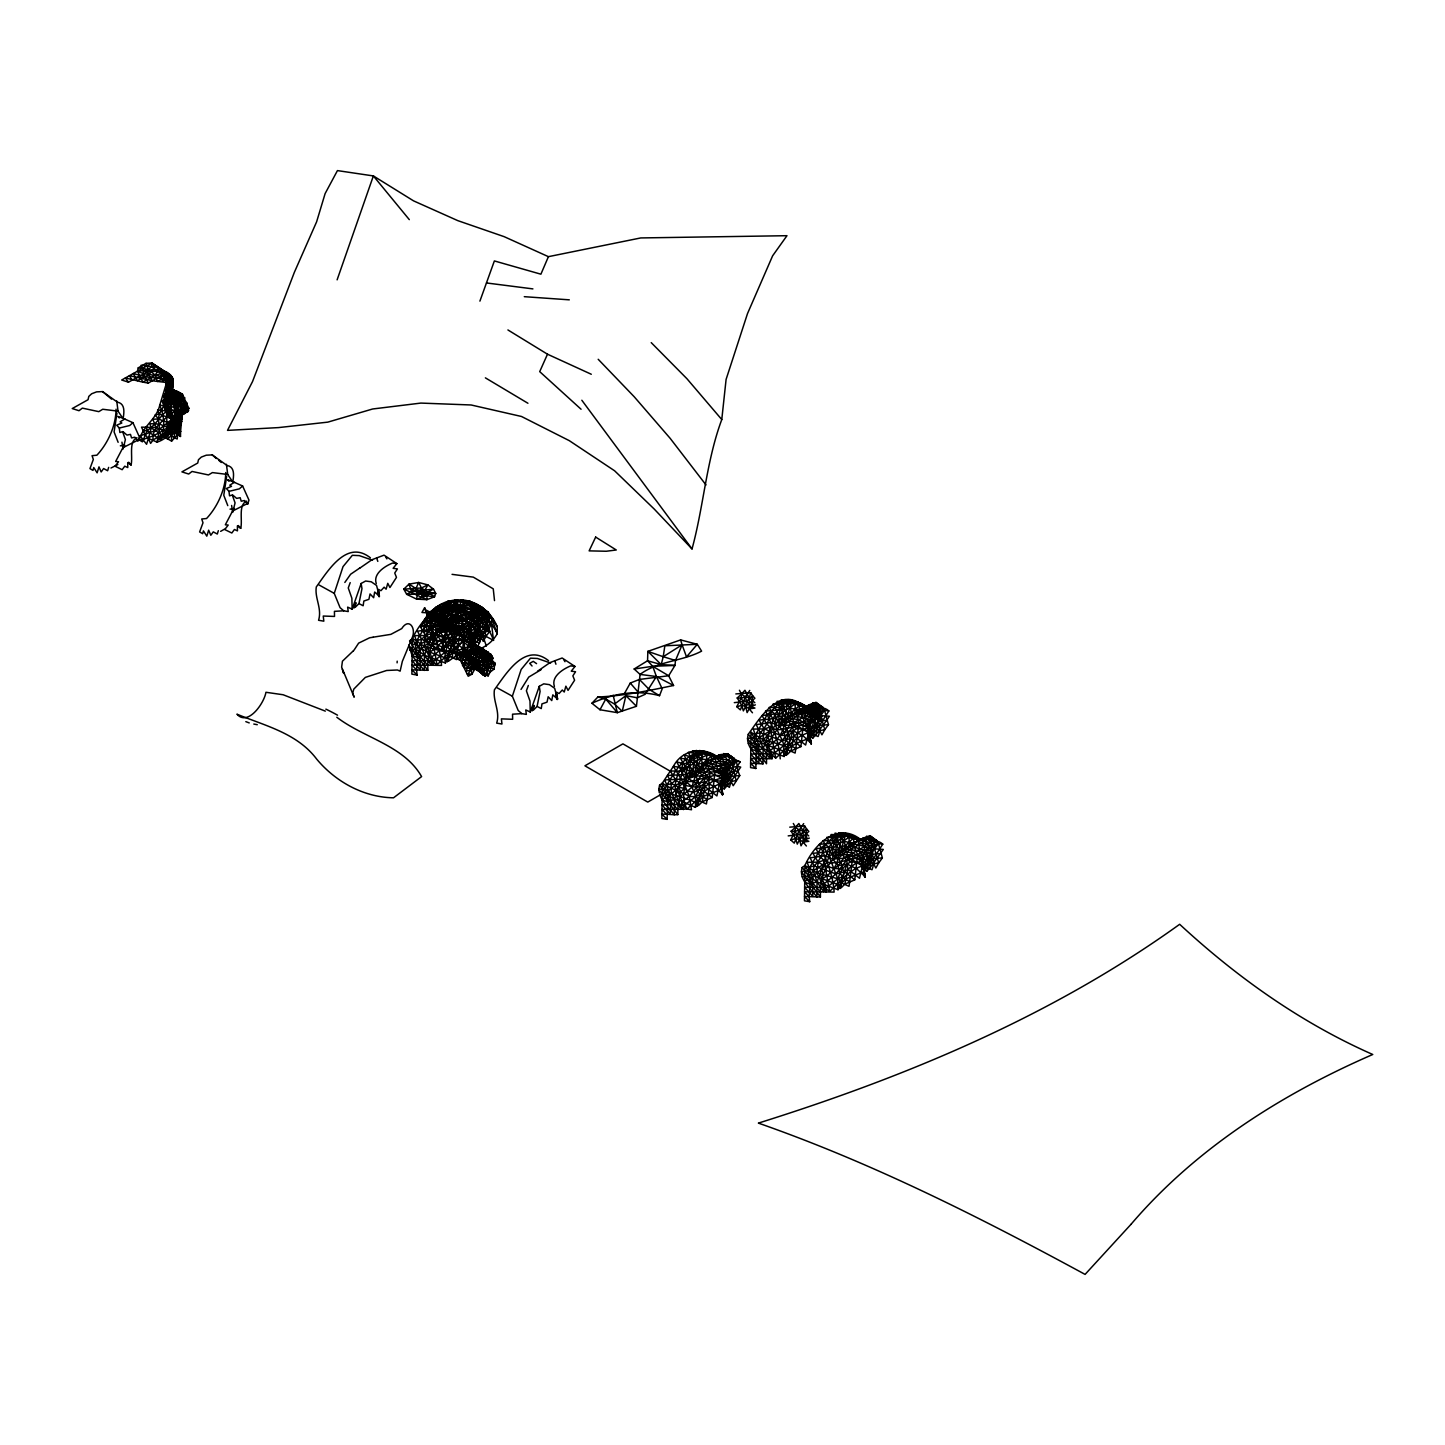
<?xml version="1.0" encoding="UTF-8"?>
<svg xmlns="http://www.w3.org/2000/svg" width="1445" height="1445" viewBox="0 0 1445 1445"><rect width="100%" height="100%" fill="white"/><g stroke="black" fill="none" stroke-linecap="round" stroke-linejoin="round"><path stroke-width="1.5" d="M171.612 441.14L171.16 420.658L179.234 413.83L183.696 414.408L188.572 410.597L184.292 408.664L182.377 394.124L180.354 394.846L179.505 397.718L182.178 414.3L180.589 431.441L171.612 441.14L167.909 439.027L168.361 425.065L174.755 417.027L179.541 416.395L186.459 409.26L186.857 403.245L166.464 386.863L171.034 375.646L153.676 364.718L166.789 373.605L166.464 384.316L171.341 389.536L174.339 390.367L169.571 393.293L175.748 402.306L187.38 412.295L188.753 408.231L182.377 394.124L169.101 388.922L166.301 380.974L166.193 372.413L152.032 363.038L146.035 363.327L138.232 367.861L137.51 371.166L142.82 382.13L148.257 383.088L156.241 378.482L166.211 374.67L166.247 376.061L166.193 372.413L155.211 375.176L142.82 382.13L125.408 377.94L128.46 382.166L147.119 372.015L162.508 370.733C177.031 373.713 173.201 388.037 171.07 398.477C170.076 416.16 179.162 434.53 157.09 442.17L148.438 438.323L145.186 434.837L141.502 427.124L155.988 427.557L170.221 433.139C172.244 422.103 179.09 409.152 169.733 399.488L166.5 388.94L166.789 373.605L152.032 363.038L121.687 380.017L128.46 382.166M721.272 788.518C719.177 777.789 729.075 763.827 740.725 767.096L731.044 781.528L724.216 788.88L721.796 787.615L728.226 780.661L740.165 761.822L736.426 760.811L733.735 761.678L727.558 766.627L722.319 773.219L720.91 788.826M187.38 412.295L188.753 408.231L180.986 409.35L179.234 401.511L179.632 392.733L167.403 387.91L166.374 382.293L171.034 375.646L156.096 366.669L169.643 374.851L166.41 384.514L168.704 389.391C179.288 389.861 185.646 400.048 183.425 410.037L179.577 414.932L177.211 439.009L174.195 437.636L176.868 415.799L183.425 410.037L188.753 408.231C183.298 404.745 176.127 401.024 175.044 393.979L176.344 391.053L182.377 394.124L179.126 396.978L168.74 399.488L166.157 396.634L176.344 391.053L171.341 389.536L168.957 386.285L166.301 380.974L166.229 377.055L143.29 373.659L137.51 371.166L160.106 369.053M417.135 675.05L411.933 669.83L427.828 670.317L427.828 660.257L430.736 647.36L442.025 630.201L447.968 624.926L452.556 609.483L445.656 609.194L443.037 611.109L436.336 620.501L432.777 629.099L427.539 647.252L433.392 661.557L433.355 665.278L412.006 665.152L416.557 669.902L417.135 675.05L411.879 674.147L412.349 638.853C421.832 617.123 446.035 594.184 468.993 613.601L458.751 608.435L466.554 613.583L449.648 606.159L465.814 614.071L461.352 616.274L451.743 614.667L442.513 606.43L467.638 613.475L455.807 607.388L465.814 614.071M755.247 763.339L750.678 758.589L772.045 758.715L772.082 754.994L766.229 740.689L775.026 713.938L784.346 702.631L795.274 703.932L820.832 713.595L822.097 721.832L807.033 712.132L803.275 708.718L802.427 705.16C778.927 686.447 760.214 717.804 748.293 734.259C744.518 746.686 756.927 754.814 762.96 763.881L750.623 763.267L755.825 768.487L756.349 746.957L753.947 737.528L751.039 732.29L762.942 739.587L783.858 745.566L787.453 747.787L787.2 754.651L790.957 750.894L800.891 746.631L803.637 721.543L809.742 716.828L814.42 716.576L816.822 717.984C820.254 723.457 820.525 730.592 818.105 736.516C798.995 729.779 811.512 714.625 824.553 710.344L828.87 710.94L816.786 729.725L810.5 736.715L809.796 741.502L810.266 713.559L808.225 709.874L803.998 707.02L782.612 721.561L769.426 740.797L766.5 753.712L766.518 763.755L747.462 738.558L753.947 737.528L761.1 742.893L785.863 751.978L786.008 755.374L790.541 738.558L803.275 729.111L807.611 728.28L799.464 710.561L816.497 714.571L812.921 737.998L809.164 735.812L807.611 728.28C800.331 722.03 789.602 719.068 780.715 723.656L776.29 718.328L775.026 713.938L771.215 711.211L769.119 707.4L779.487 707.544L786.658 718.364L798.073 719.393L819.748 730.646L824.788 729.671L828.473 724.686L824.553 710.344L822.747 707.183L816.01 702.469C804.576 704.871 797.405 714.209 786.658 718.364L791.246 702.938L788.32 699.615L818.574 712.71L821.862 716.07L809.796 714.697L801.271 708.809L806.87 709.531L821.464 718.653L817.653 704.167L817.816 718.562L819.947 719.484L805.19 711.717L803.275 708.718M863.929 873.123L864.399 869.944L870.685 862.936L882.769 844.151L878.452 843.573L870.396 847.781L853.363 843.79L853.056 845.433L850.075 845.867L840.557 851.575L845.144 836.149L838.244 835.842L828.924 847.149L820.128 873.9L825.98 888.205L825.944 891.944L804.594 891.818L809.146 896.55L809.724 901.698L804.468 900.813L804.937 865.501C814.42 843.79 838.624 820.85 861.581 840.267L842.236 832.826L849.172 837.161L859.143 840.231L848.396 834.036L858.402 840.719L853.941 842.923L849.389 842.525L844.332 841.315L835.102 833.097L860.227 840.141L854.049 836.203L858.98 838.822L847.818 835.174L830.983 834.524L834.379 843.103L840.557 851.575L851.972 852.604L873.665 863.857L878.686 862.882L882.371 857.915L878.452 843.573L876.645 840.394L869.908 835.68C850.292 842.327 832.609 855.169 823.325 874.026L820.417 886.923L820.417 896.966L804.522 896.496L809.724 901.698M170.221 433.139L158.119 438.81L160.413 439.479C165.579 429.02 164.296 415.708 159.709 405.359L165.85 385.147L169.914 384.623L173.003 386.357L163.628 400.229L170.871 408.267C161.154 413.577 156.512 424.667 147.245 430.447L142.423 441.845L139.388 440.075C142.206 426.546 156.638 419.357 159.709 405.359L167.783 405.702L170.871 408.267L168.451 410.145L165.344 410.344C169.733 400.247 166.861 388.272 173.111 378.554L166.049 372.756L161.027 370.624L165.507 380.649L169.914 384.623L166.699 400.482L159.311 414.047L158.354 418.978L159.546 429.201L157.09 442.17L158.119 438.81L167.259 436.029L172.461 424.234L172.136 419.068C157.288 408.249 165.76 389.644 172.226 376.82L158.589 368.475L168.144 374.291L166.301 379.258L167.403 387.91L184.707 397.953L180.607 401.8L172.19 403.516L163.556 403.426L167.999 399.326L172.623 389.608L169.914 384.623L168.397 376.892L159.113 368.457L155.211 375.176L157.541 381.462L167.494 382.6L169.643 386.574L168.216 386.086L166.301 380.974L166.211 374.67L157.18 371.69L151.707 366.596L141.122 365.206L143.579 370.95L143.29 373.659L148.257 383.088M165.344 410.344L173.978 406.28L181.239 406.912L182.72 410.832L164.513 437.69L167.909 439.027L180.914 424.505L172.894 422.175L164.748 434.981L161.659 435.776L165.471 432.2L173.057 433.699L172.894 422.175L174.249 416.684L170.853 414.083L167.566 413.776L168.451 410.145L167.349 405.521L170.853 403.263L167.999 399.326L164.17 397.14L173.093 383.72L164.549 376.693L173.111 378.554L165.127 394.16L173.671 398.964L183.425 410.037L174.755 417.027L165.091 432.94L167.981 433.175L174.195 437.636M456.367 632.946L439.027 616.798L431.621 619.923L428.515 618.207L424.613 607.731L421.94 612.499L426.365 612.716L448.474 628.9L458.101 633.181L469.246 643.513L488.627 652.49L480.535 652.598L464.387 649.798L461.623 647.577M167.981 433.175L181.673 421.525L174.249 416.684L172.696 423.385L165.471 432.2L165.832 436.769L169.426 432.669L169.499 427.991L172.894 422.175L172.461 424.234C162.49 431.495 151.544 437.853 139.388 440.075M751.039 732.29L750.569 767.602L755.825 768.487M124.902 418.905L120.116 421.832L121.868 423.006L116.72 425.191L119.303 428.045L119.863 432.525L122.897 431.585L126.979 435.071L130.483 434.385L131.549 437.907L134.837 437.203L137.943 440.851L138.305 439.966L122.879 447.715L115.654 461.479L118.544 461.732L115.076 466.229L122.157 469.697L124.758 466.193L127.774 467.566L127.72 462.617L131.061 465.019C133.103 456.981 128.352 441.393 137.004 437.799M180.354 394.846L175.856 394.467L164.17 397.14L174.719 402.613L182.178 414.3L171.81 430.628L180.499 436.48L180.589 431.441L174.881 421.958L174.249 416.684L169.806 417.28L170.853 414.083L169.354 408.61L167.331 403.462L163.628 400.229L179.505 397.718M234.578 482.233L229.791 485.159L231.543 486.333L226.395 488.5L228.978 491.354L229.538 495.852L232.573 494.912L236.655 498.399L240.159 497.694L241.225 501.216L244.512 500.512L247.619 504.16L247.98 503.275L232.555 511.042L225.33 524.806L228.22 525.041L224.752 529.556L231.832 533.006L234.415 529.502L237.45 530.875L237.395 525.926L240.737 528.328C242.76 520.29 238.028 504.702 246.68 501.126M427.72 665.224L417.659 653.519L409.603 640.821L412.349 638.853L416.756 640.568L420.585 644.091L424.451 655.199L424.27 670.444L412.132 655.759L408.772 645.12L427.828 670.317M717.84 757.234L705.792 751.707L713.216 755.356L716.25 758.444L717.84 757.234L711.446 753.856L716.359 756.53L699.615 750.497L716.232 757.939C703.462 748.077 695.406 767.909 682.492 767.674L673.388 766.392L662.334 783.172C664.754 790.505 672.25 795.382 679.728 796.358L684.731 793.558L696.02 783.407L704.546 782.016L714.227 786.441L722.663 794.389L721.236 784.816L722.319 775.586C698.08 755.031 675.14 785.701 686.989 809.001L691.523 809.76L689.319 796.358L684.912 785.484L673.388 766.392C682.04 749.702 702.776 746.18 717.461 756.783M818.087 712.674L798.85 703.065L786.495 701.222L782.467 701.403L778.674 703.805L771.215 711.211C769.733 718.906 766.049 727.232 760.287 732.723L759.275 737.528L763.141 748.636L762.96 763.881M833.386 840.773L823.018 840.611L825.113 844.44C823.632 852.116 819.947 860.461 814.185 865.934L813.174 870.757L817.039 881.847L816.858 897.092C810.826 888.025 798.417 879.897 802.192 867.47L804.937 865.501L816.84 872.816L837.775 878.795L841.351 881.016L841.098 887.862L844.855 884.123L854.79 879.842L857.535 854.754L863.64 850.057L868.319 849.786L870.721 851.213C874.153 856.668 874.424 863.821 872.003 869.727C859.938 865.699 859.016 853.887 870.396 847.781L862.502 838.443L873.936 838.768L875.688 840.394L871.552 837.396L872.924 840.394M461.677 617.467L465.308 613.565L477.32 609.031L482.467 618.027L478.205 632.079L477.464 641.038L474.231 644.56L470.474 642.375L471.576 620.122L469.535 616.437L465.308 613.565L447.968 624.926L441.791 616.455L438.395 607.857L460.16 609.609M768.198 745.512C777.681 741.086 785.285 730.213 784.545 719.845L778.909 714.95L773.021 704.04L781.727 704.564L789.042 716.774L793.702 714.065L811.024 712.168L816.01 702.469L821.157 711.464L816.895 725.516L816.154 734.475L812.921 737.998M804.937 865.501C807.791 872.545 814.962 876.916 822.097 878.723C831.579 874.315 839.184 863.424 838.443 853.074L832.826 848.161L826.919 837.251L835.625 837.775L842.941 849.985L845.361 848.883C854.067 850.13 865.14 851.268 870.793 858.727L870.053 867.704L866.819 871.209L863.062 869.023L870.793 858.727L875.056 844.675L869.908 835.68L869.131 838.786L866.585 836.402L867.217 839.816M153.044 440.002L171.865 429.02L159.51 424.126L149.828 423.656L151.237 427.973L148.438 438.323L150.605 443.416L153.044 440.002C151.725 427.702 163.195 420.513 171.377 413.595L168.451 410.145M706.298 763.357L706.822 754.633L696.255 750.425L698.459 754.073L694.937 772.425L723.511 771.666L721.001 785.339L722.283 794.913L721.687 791.715M455.59 655.235L456.999 659.046L463.375 655.452L467.674 655.615L477.681 661.702L474.971 668.565L472.569 666.055L478.999 661.178L491.932 655.831L484.49 656.391L480.589 661.846L479.794 669.234L481.059 672.882L483.587 673.984L481.42 671.004L474.971 668.565L469.3 662.533L476.543 651.496C493.702 654.007 480.354 645.192 472.28 645.861L467.981 653.032L469.3 662.298L485.303 676.35L481.059 672.882L481.944 669.92L484.978 667.735L489.313 661.142L493.233 658.432L490.866 654.314L475.242 649.383L474.592 644.018L470.492 641.688L470.691 644.018L477.572 654.206L475.206 664.086L474.971 668.565L476.525 670.01L483.587 673.984L485.303 676.35L488.446 666.344L492.655 661.087L488.374 657.132L484.49 656.391L476.994 656.68L468.469 659.209L460.648 652.273L460.413 660.311L468.216 676.26L472.009 674.147L475.405 667.951L475.351 665.495L467.674 655.615L460.648 652.273M724.216 788.88L729.346 764.766L719.52 760.72L714.95 757.288L706.804 762.256L697.628 770.474C695.569 762.689 687.946 758.769 680.414 758.282L686.718 769.39L690.024 771.558L690.421 776.525L706.117 775.477L709.531 776.958L721.236 784.816L722.663 794.389M168.18 428.912L173.743 426.546L173.906 419.845L176.868 415.799L182.178 414.3L179.379 415.636L176.868 432.272L180.499 436.48M427.214 616.762L427.485 613.962L432.687 610.603L442.567 618.749L451.49 623.337L465.471 640.587L475.983 646.023L472.045 643.26L474.592 644.018L478.584 646.999L481.366 654.711L475.134 667.825L484.834 675.447L483.009 674.887L481.944 669.92L485.087 657.981L481.673 648.39L470.492 641.688M722.319 773.219L724.27 777.88L731.044 781.528L733.211 785.719L739.768 775.568L738.016 771.196C729.219 769.986 721.434 778.295 721.272 786.73L721.796 787.615L727.558 766.627L721.037 767.674L714.968 772.244L722.319 773.219L722.066 781.601L729.382 787.399L731.044 781.528L730.466 772.244L727.558 766.627L710.236 760.269L714.968 772.244L712.186 797.514L702.252 801.776L698.495 805.533L698.585 798.67L695.623 796.755L689.319 796.358C680.378 791.517 670.715 789.078 662.334 783.172L661.864 818.484L667.12 819.369L667.626 797.839L664.935 788.591C674.381 771.793 692.029 740.201 714.462 757.65M416.557 669.902L417.659 653.519L424.252 646.15L425.589 635.511L432.181 621.856L432.525 617.774L430.429 613.944L440.797 614.107M412.349 638.853C415.203 645.897 422.373 650.268 429.508 652.056C438.63 648.028 443.001 636.252 454.452 637.371L464.17 642.212L472.678 650.069L469.589 637.426L458.914 634.879C448.528 639.557 443.091 652.092 445.439 663.038L424.451 655.199L416.052 649.311L409.621 650.178M781.727 704.564L778.909 714.95L776.29 718.328L759.022 720.116L764.279 728.948L780.264 735.27L784.436 732.38L793.142 730.809L802.86 735.649L811.367 743.507L808.279 730.881L797.604 728.316C787.218 732.994 781.781 745.53 784.129 756.494L763.141 748.636L754.723 742.766L748.293 734.259M809.146 896.55L810.248 880.168L807.845 870.739L820.814 848.341L836.366 834.614L841.46 835.86L838.443 853.074L853.056 845.433L842.941 849.985L845.343 845.668L853.688 837.901M853.363 843.79L857.535 854.754L861.346 859.36L862.52 867.704L863.64 858.204L862.737 855.476C854.447 853.598 846.951 859.053 838.515 858.456L834.614 856.867L830.189 851.538L812.921 853.327L818.177 862.177L822.729 864.851L834.162 868.481L838.335 865.591L847.041 864.02L856.759 868.86L865.266 876.718L862.177 864.092L851.502 861.545C841.116 866.223 835.68 878.741 838.028 889.705L817.039 881.847L808.64 875.977L802.192 867.47M659.588 785.141L666.019 793.648L674.472 799.482L678.789 800.133L695.424 807.376L695.623 796.755L691.938 786.839L686.14 781.691L685.147 778.927L664.61 779.975L666.813 784.888L671.618 783.642L678.771 787.2L674.472 799.482L674.255 814.763L677.813 814.637L678.012 804.486L680.595 791.77L678.771 787.2C681.029 771.431 690.999 745.945 711.355 755.988L711.392 760.63L701.385 758.86L694.63 755.031L692.498 750.768L702.487 753.947L701.385 758.86L698.314 763.971L686.989 774.394L682.943 782.973L667.626 797.839L664.953 797.586L658.757 789.44L659.588 785.141L662.334 783.172M474.628 613.168L473.996 609.736L476.543 612.12L477.32 609.031L484.057 613.746L489.783 631.248L486.098 636.233L481.077 637.191L459.384 625.938L447.968 624.926L460.467 618.767L457.487 619.219L460.196 629.279L457.144 654.91L448.51 661.214L448.763 654.35L445.186 652.129L441.574 641.833L445.927 631.808L445.855 626.408L440.237 621.494L434.331 610.603L443.037 611.109L440.237 621.494L440.201 632.603L445.746 638.943C445.385 646.312 450.804 652.074 457.144 654.91L462.201 653.194L464.947 628.087L471.052 623.391L475.73 623.138L478.132 624.547C481.564 630.02 481.835 637.155 479.415 643.079C460.305 636.342 472.822 621.187 485.863 616.907L490.18 617.503L478.096 636.288L471.811 643.278L471.106 648.064L470.889 646.24L472.298 650.575L471.702 647.378M735.83 693.925L750.768 692.751L749.214 697.79L749.178 708.881L747.119 712.602L745.638 706.37L741.159 698.134L741.502 694.07L739.425 690.24M819.225 711.265L819.712 716.756L822.097 721.832L817.816 718.562L811.133 708.917L806.906 712.837L804.504 707.508L794.497 700.825L809.615 709.676L811.024 712.168L814.257 711.699L812.668 703.173L819.712 708.682L819.225 711.265L821.862 716.07L816.01 702.469L821.79 707.183L817.653 704.167L820.832 713.595L801.74 704.853L795.852 703.462L778.909 714.95L778.891 726.04L784.436 732.38C784.075 739.75 789.494 745.53 795.834 748.347L795.129 753.062L787.886 749.883L785.863 751.978M789.747 827.154L804.684 825.962L803.131 831.019L803.095 842.11L801.036 845.831L799.555 839.599L795.075 831.363L795.418 827.299L793.323 823.469M835.625 837.775L832.826 848.161L832.79 859.251L838.335 865.591C837.974 872.961 843.392 878.741 849.732 881.576L849.028 886.291L841.785 883.112L839.762 885.189L839.906 888.585L844.44 871.768L857.174 862.322L861.509 861.491L865.248 877.097L861.346 859.36C852.857 856.632 843.465 851.755 834.614 856.867L838.244 835.842L832.573 837.016M721.814 791.661L722.644 794.768L721.308 781.059C712.259 781.33 702.451 775.477 694.268 781.384L686.14 781.691L686.718 769.39L689.482 765.922L691.848 757.288L684.316 754.922L687.242 763.466L694.937 772.425L706.804 762.256L726.131 768.704L725.787 772.876L728.605 776.561L727.449 785.357M397.104 662.858L397.194 661.16M721.001 785.339L721.308 781.059L719.339 783.985L716.919 795.924L704.979 786.604L704.293 778.44L706.117 775.477L710.145 772.912L721.741 778.024L721.29 781.853L722.319 775.586L714.354 775.297L704.293 778.44C696.111 785.737 692.245 796.538 681.841 801.397L681.047 809.29L686.989 809.001L698.585 798.67L703.841 791.264L719.339 783.985L722.085 789.62M179.126 396.978L186.857 403.245L176.435 406.533L172.352 403.047L172.226 398.242L177.861 391.83L171.467 389.735L168.216 386.086L166.229 377.055L157.541 381.462L152.158 380.721L147.119 372.015L148.383 369.414L151.707 366.596L156.042 365.802L169.643 374.851L167.024 377.253L168.902 381.372L168.65 385.345L163.953 406.804L174.845 411.03L180.264 410.506L182.07 412.439L179.577 414.932M421.47 587.97L421.236 590.987L423.222 593.227L421.236 591.89L421.47 587.97L418.653 582.48L409.007 584.123L403.805 589.145L406.677 594.31L416.575 599.115L426.889 599.675L434.53 596.767L435.758 593.462L433.5 589.145L427.846 584.882L418.653 582.48L416.088 588.205L417.28 594.654L416.575 599.115L426.998 595.846L434.53 596.767L421.47 587.97L403.805 589.145L426.889 599.675L426.998 595.846L429.328 593.534L435.758 593.462L427.557 591.764L421.452 594.202L406.677 594.31L411.446 591.655L433.5 589.145L423.674 594.003L422.157 596.929L421.236 591.89L409.007 584.123L411.446 591.655L419.303 591.149L421.47 587.97L427.846 584.882L423.222 593.227L426.998 595.846L423.457 595.503L411.5 589.018L421.452 594.202L429.328 593.534L423.457 595.503M695.424 807.376L699.181 800.765L706.424 803.962L707.129 799.23C700.699 796.574 695.659 790.65 696.02 783.407L688.308 778.53C687.676 772.804 680.306 769.896 682.781 763.448L676.838 761.967L685.147 778.927L684.912 785.484L696.382 787.254L700.012 786.784L708.809 779.704L710.145 772.912L706.804 762.256M497.243 626.733L488.338 612.301L475.911 603.811C453.874 603.956 432.001 619.453 424.433 640.388C443.958 657.674 483.497 658.216 497.243 633.723L497.243 626.733C491.336 612.481 478.241 601.572 462.707 599.928L460.937 601.68L456.999 616.04L452.267 657.457L456.439 659.624L457.144 654.91M807.611 728.28L811.349 743.886L807.43 726.149C794.786 722.446 782.088 734.692 770.077 727.07L764.279 728.948L762.942 739.587L761.1 742.893L756.349 746.957L753.658 746.704L750.804 749.196L755.861 750.696L763.141 748.636L766.229 740.689M861.509 861.491L856.885 858.384C845.632 858.727 834.596 866.783 823.975 860.281L818.177 862.177L816.84 872.816L810.248 880.168L807.556 879.915L801.361 871.768L807.845 870.739M678.084 791.679L683.63 805.75L683.34 809.597C673.948 797.08 671.654 780.264 682.492 767.674M718.851 758.842L719.231 754.796L727.395 753.694L736.426 760.811L738.016 771.196M151.707 366.596L152.032 363.038M689.554 760.359L689.951 756.078L688.38 752.195L698.459 754.073M636.432 706.298L640.081 674.418C657.89 660.889 681.914 661.485 701.602 651.135L697.285 644.289L680.631 639.918L647.848 651.37L647.559 660.762L652.725 666.289L668.674 675.754L673.569 685.49C648.462 690.674 623.608 695.948 597.887 696.996L591.926 703.263L599.982 709.748L617.34 712.674L636.432 706.298L625.902 695.641L624.872 692.751L630.291 683.052L639.413 679.439L668.674 675.754L674.978 665.441L675.501 660.473L682.094 644.813L680.631 639.918M121.94 442.152L123.06 449.034L125.39 439.569L122.753 432.055M231.615 505.461L232.717 512.361L235.065 502.896L232.428 495.382M721.778 419.556L726.094 379.421L747.498 313.619L772.623 255.819L786.965 235.698L640.749 237.937L548.414 256.668L504.142 236.655L457.83 220.651L413.577 200.873L373.37 175.929L337.444 170.6L325.125 193.576L316.618 221.807L294.346 272.364L252.55 381.534L227.515 430.375L278.506 427.594L327.78 422.139L372.647 408.989L420.856 403.083L471.124 404.979L521.5 416.485L569.312 440.671L614.595 470.781L654.152 508.983L692.029 548.937C703.715 506.165 706.28 461.172 721.778 419.556L686.917 378.698L651.225 342.628M704.293 778.44L701.529 775.55L699.434 769.535L696.345 772.84L692.426 774.375L694.63 755.031L689.951 756.078M469.3 662.298L471.504 664.646L479.234 658.179L485.087 657.981L491.553 663.255L490.144 672.069L488.139 675.899L482.829 674.002L484.978 667.735L483.298 665.152L487.2 659.95L492.131 657.276L488.374 657.132L485.701 652.707L470.691 644.018L474.592 644.018L478.385 647.396L469.679 641.779M702.252 801.776L704.979 786.604L714.39 780.228L721.741 778.024M123.186 418.147C124.18 412.132 125.227 403.534 117.352 402.143L102.595 391.595L96.598 391.866L91.667 393.762L88.795 396.4L88.055 399.705L72.25 408.556L79.023 410.723L82.347 408.122L98.802 411.644L102.721 409.26L118.038 411.139L122.735 418.165L132.94 422.681L139.298 436.787L137.943 440.851M232.862 481.474C233.837 475.459 234.903 466.861 227.028 465.471L212.27 454.904L206.274 455.193L201.343 457.072L198.471 459.727L197.73 463.032L181.925 471.883L188.699 474.032L192.022 471.449L208.477 474.953L212.397 472.587L227.714 474.466L232.41 481.492L242.615 485.99L248.974 500.096L247.619 504.16M443.037 611.109L450.352 623.337L456.223 620.754L456.584 610.494L440.237 621.494L437.6 624.89C436.39 633.343 431.676 641.652 424.252 646.15L420.585 644.091L421.597 639.286L425.589 635.511L431.387 633.632C443.398 641.255 456.096 629.009 468.758 632.693L469.932 641.038L469.065 630.598M820.037 705.557L808.604 705.214L804.666 710.651C796.484 710.795 791.336 716.919 784.545 719.845L787.561 702.631L784.96 699.543L795.274 703.932L794.894 714.191L791.445 712.439C776.886 715.419 773.978 732.145 762.942 739.587L772.045 758.715M844.332 841.315L845.668 848.558L848.811 847.42L849.172 837.161L832.826 848.161L830.189 851.538C828.978 859.992 824.264 868.301 816.84 872.816L825.944 891.944L834.126 892.089C833.042 875.056 826.468 859.269 819.441 844.295L834.379 843.103L845.144 836.149L844.693 834.867L838.859 832.754L841.46 835.86M807.755 724.035L810.988 744.03L808.622 734.475L809.146 730.447L818.484 721.055L826.721 720.314L829.43 716.214L820.634 715.636C808.676 720.748 805.262 732.561 811.367 743.507M358.974 603.595L361.972 588.621L361.142 583.491L365.621 581.016L371.275 581.793L376.549 585.46L379.385 596.189L374.67 592.016L373.641 597.724L370.064 593.949L368.909 599.332L363.851 601.048L363.147 605.762L358.974 603.595L355.199 607.333L355.885 602.583L354.007 608.056L353.862 604.66M470.42 642.628L471.413 645.789L469.336 637.389L471.052 631.537L470.149 628.828C461.858 626.931 454.362 632.386 445.927 631.808L442.025 630.201L445.656 609.194L439.984 610.35L428.226 621.693L416.756 640.568L415.257 644.091L416.052 649.311L414.968 653.266L412.132 655.759L417.171 657.258L424.451 655.199L427.539 647.252L445.186 652.129L450.208 650.069M537.088 706.424L540.105 691.451L539.274 686.339L543.735 683.846L549.407 684.641L554.663 688.29L557.499 699.037L552.803 694.846L551.755 700.572L548.179 696.779L547.023 702.162L541.965 703.878L541.261 708.592L537.088 706.424L533.331 710.181L534.018 705.413L532.139 710.904L531.995 707.508M752.484 712.782L749.178 708.881L751.003 706.497L752.664 695.749L750.768 692.751M809.742 724.993L808.839 722.265C800.548 720.369 793.052 725.823 784.617 725.245L780.715 723.656L784.346 702.631L781.203 699.886L791.246 702.938L780.481 709.892L765.543 711.084C772.569 726.058 779.144 741.845 780.228 758.878M790.957 750.894L793.973 735.92L792.745 726.907L790.18 724.487L788.193 718.671L785.105 722.012L782.612 721.561L781.691 718.183M806.4 846.011L803.095 842.11L804.919 839.726L806.581 828.96L804.684 825.962M844.855 884.123L847.872 869.149L846.644 860.118L844.079 857.698L842.092 851.882L839.003 855.223L836.529 854.772L835.589 851.394L841.731 846.517L845.343 845.668L848.811 847.42M471.811 643.278L475.73 623.138L471.576 620.122L460.774 617.123L464.947 628.087L468.758 632.693L472.659 650.449L471.829 647.342M810.5 736.715L814.42 716.576L810.266 713.559L790.18 724.487L784.436 732.38M864.399 869.944L868.319 849.786L857.896 840.231L855.476 842.832M474.231 644.56L476.633 629.912L480.011 619.49L473.996 609.736L484.057 613.746M866.819 871.209L869.222 856.56L872.599 846.156L866.585 836.402L876.645 840.394M461.352 616.274L460.937 612.066L446.27 606.105L448.871 609.194L445.855 626.408L449.503 625.233L457.487 619.219L471.052 623.391L478.205 632.079L489.783 631.248M691.938 786.839L696.345 772.84L690.421 776.525L693.004 769.065M556.162 695.442L556.632 692.245L559.052 693.528L562.286 690.006L564.236 692.047L565.88 686.176L568.048 690.367L574.604 680.216L572.852 675.845L575.562 671.744L571.245 671.166L575.002 666.47L562.141 657.999L550.13 662.533L537.576 671.202M675.501 660.473L663.237 656.716L664.844 645.789L697.285 644.289L686.519 656.879L682.094 644.813L663.237 656.716L661.196 664.592L647.559 660.762L634.156 668.999L640.081 674.418L656.409 676.513L673.569 685.49M452.899 608.128L455.211 599.928L462.707 599.928L464.676 602.384L480.318 607.315L488.338 612.301C469.21 605.744 448.727 605.744 429.599 612.301L420.694 626.733L450.063 613.999L464.676 602.384L469.842 601.264L482.287 607.496L493.504 620.068L469.842 601.264L448.094 601.264C435.469 605.22 425.914 614.667 420.694 626.733L429.599 612.301L442.025 603.811L450.063 603.721L455.211 599.928L473.942 603.992L482.287 607.496L486.369 614.396L478.53 611.109M686.989 774.394L667.5 775.495L671.618 783.642C668.728 793.431 676.26 801.596 681.047 809.29L661.973 809.471L666.524 814.221L674.255 814.763L662.099 800.078L659.606 794.497L666.019 793.648L670.859 788.338L679.836 782.901L682.943 782.973L684.424 788.446L687.405 791.083L693.799 792.059L701.692 789.476L704.979 786.604M882.769 844.151C876.989 838.732 868.734 841.243 864.164 846.788C865.663 854.139 860.479 860.949 862.99 868.102L862.43 865.988L848.703 857.517L845.361 848.883M721.272 786.73C725.48 778.458 733.572 771.883 733.735 761.678L727.395 753.694L726.745 756.367L723.71 753.604L724.83 757.198M481.42 671.004L479.072 669.414L479.885 665.278L477.681 661.702L460.305 653.23L475.405 667.951L464.658 668.042L464.531 664.266L467.674 655.615L473.545 666.867L482.305 670.39L477.681 661.702L475.351 665.495L461.912 662.912L464.044 654.043L461.93 653.989L474.267 660.582L476.922 665.712L482.305 670.39L479.83 671.817L470.51 664.032L471.088 658.252L466.211 671.148L474.899 669.107L471.269 667.626L458.119 654.26L456.999 659.046L460.413 660.311L470.366 659.01L474.068 660.058L476.706 663.977L479.885 665.278M731.333 756.439L728.948 755.049L729.562 757.324L727.395 753.694L733.085 758.065L729.544 755.518L725.137 755.59L719.52 760.72L721.525 764.838L721.037 767.674L724.613 770.077L725.787 772.876M746.595 701.186L751.003 706.497L754.922 708.086L749.178 708.881L745.638 706.37L746.595 701.186L745.313 696.797L741.502 694.07L737.203 697.989L741.755 705.395L743.362 710.904L745.638 706.37L754.922 698.242L752.664 695.749L746.595 701.186L734.295 702.649M764.279 728.948L753.315 729.075L758.769 745.259L758.932 763.195L750.75 754.091L766.5 753.712L772.082 754.994L783.858 745.566C782.088 736.137 773.003 728.352 776.29 718.328M800.494 834.397L804.919 839.726L808.839 841.315L803.095 842.11L799.555 839.599L800.494 834.397L799.23 830.008L795.418 827.299L791.119 831.2L795.671 838.606L797.279 844.133L799.555 839.599L808.839 831.471L806.581 828.96L800.494 834.397L788.193 835.878M799.464 710.561L798.67 713.613L795.491 709.314L790.433 708.104L784.346 702.631L778.674 703.805L777.085 701.295L787.561 702.631M689.482 765.922L690.024 771.558L688.308 778.53L695.894 776.037L701.692 789.476L697.303 806.256L697.158 802.86L704.546 782.016M461.099 611.235L452.755 619.002L450.352 623.337L457.975 622.614L474.448 627.961L481.944 622.181L485.863 616.907L474.809 612.265L469.914 611.777L471.124 615.263M799.789 704.672L798.67 713.613M707.129 799.23L709.242 788.898L708.809 779.704M795.834 748.347L798.886 722.735L796.177 712.656L809.742 716.828L816.895 725.516L828.473 724.686M849.732 881.576L852.785 855.946L850.075 845.867L863.64 850.057L866.151 852.008L867.036 854.609L863.64 858.204M723.241 776.615L724.613 770.077C716.72 771.016 710.38 764.297 702.414 766.085L697.628 770.474L698.314 763.971L691.848 757.288M480.318 607.315L470.185 605.563L458.968 607.225L448.094 625.902L441.375 650.16L453.802 639.756L462.707 627.238C470.384 626.245 479.487 623.626 482.63 615.751L482.63 611.416L480.318 607.315L475.911 603.811C462.454 600.849 448.094 600.795 435.649 607.496L432.579 612.68M472.678 650.069L468.921 634.825L464.586 635.674L451.851 645.12L447.318 661.918L447.173 658.541L464.134 639.756L469.842 625.902L464.676 615.335L458.968 607.225L453.242 602.384L448.094 601.264L443.994 603.992L442.694 607.135M494.027 669.143L488.446 666.344L484.978 667.735L490.144 672.069L494.027 669.143L494.949 663.038L492.655 661.087L489.313 661.142L483.389 663.111L476.525 670.01L479.072 669.414L469.3 662.533L463.05 653.61L464.387 649.798L474.935 659.606L483.389 663.111M440.978 631.917L443.579 630.724L439.406 615.155L442.333 618.785L446.09 629.316L450.081 631.826L455.265 630.417L467.403 642.411L473.147 644.741L465.254 640.568L454.904 625.45L451.49 623.337M172.497 420.495L169.806 417.28L171.377 413.595L166.572 410.94L167.783 405.702L166.699 400.482L163.429 395.641L171.485 393.997L165.85 385.147L165.507 380.649L173.201 381.046L169.986 394.322L171.07 398.477L166.699 400.482L161.695 400.518L166.572 410.94L167.259 436.029L162.436 435.126L151.237 427.973M634.156 668.999L652.725 666.289L656.409 676.513L645.192 694.286L637.299 697.809L625.902 695.641L622.235 711.319L614.558 704.04L605.762 699.055L597.887 696.996M674.472 799.482L667.138 801.596L662.099 800.078L664.953 797.586L666.019 793.648M427.539 647.252L424.252 646.15L433.355 665.278L441.538 665.422C440.454 648.408 433.879 632.621 426.853 617.647L432.525 617.774L436.336 620.501L437.6 624.89L442.025 630.201L446.415 628.575L449.503 625.233L451.49 631.05L454.055 633.47L455.283 642.483L452.935 652.345L472.1 645.301M753.658 746.704L754.723 742.766L759.275 737.528L768.83 731.622M820.128 873.9L817.039 881.847L809.76 883.906L804.72 882.407L813.174 870.757L822.729 864.851M169.426 432.669L173.129 428.117L177.067 414.607L173.021 395.027L166.464 386.863L170.618 384.496L173.201 381.046L163.14 373.37L167.927 374.147M361.142 583.491L352.147 609.176L347.631 607.117L348.227 611.56L343.711 610.802L340.081 607.677L334.247 593.371L343.025 566.621L352.345 555.313L359.263 555.621L372.503 560.19M539.274 686.339L530.261 712.024L525.763 709.947L526.359 714.408L521.826 713.631L518.213 710.525L512.361 696.219L521.157 669.468L530.478 658.161L537.377 658.468L550.635 663.038M108.664 467.367L107.634 470.727L103.606 468.541L101.168 471.973L98.982 466.861L97.122 472.822L93.762 467.566L92.986 470.402L89.951 468.613L93.329 459.474L92.065 455.681L96.869 455.211C108.086 443.2 115.889 425.751 116.07 409.188M218.339 530.676L217.31 534.036L213.282 531.868L210.825 535.282L208.658 530.189L206.798 536.149L203.438 530.893L202.661 533.711L199.627 531.941L203.004 522.783L201.722 518.99L206.545 518.52C217.761 506.509 225.564 489.078 225.745 472.515M805.19 711.717L809.796 714.697L812.09 709.983L802.427 705.16L810.356 714.372L821.428 720.802L815.486 711.518L807.683 707.038L804.504 707.508L802.734 713.252L799.157 712.204L791.77 715.329L790.433 708.104M148.438 438.323L146.577 444.283L140.111 435.83L159.546 429.201L172.136 419.068L159.311 414.047L155.175 414.805L158.354 418.978L172.461 424.234M172.316 419.176L184.942 409.368L186.857 403.245L181.239 406.912L180.264 410.506L182.106 418.869L179.017 423.403L168.361 425.065M454.452 637.371L445.439 663.038M793.142 730.809L784.129 756.494M847.041 864.02L838.028 889.705M337.118 279.842L373.37 175.929L409.314 219.64M852.568 846.824L853.941 842.923L853.525 838.732L844.693 834.867M717.912 758.499L719.231 754.796L725.137 755.59L740.165 761.822M807.033 712.132L805.082 705.612L800.151 702.974L815.486 711.518L814.438 717.19L818.665 716.214M479.903 301.138L494.371 260.931L540.9 274.189L548.414 256.668M350.196 582.624L348.263 587.952L351.876 598.266L352.147 609.176M528.328 685.472L526.395 690.8L529.99 701.096L530.261 712.024M816.822 717.984L818.701 712.927L812.668 703.173L822.747 707.183M729.183 769.408L731.513 763.231L727.196 759.98L714.95 757.288L717.587 769.517L723.511 771.666M591.926 703.263C613.439 693.365 636.378 689.59 659.552 695.677L662.189 688.795L656.409 676.513M666.813 784.888L670.895 800.927L670.227 814.077L662.045 804.973L678.012 804.486L683.63 805.75L695.623 796.755L700.012 786.784M182.07 412.439L182.72 410.832M753.947 737.528L766.916 715.13L771.215 711.211M162.508 370.733L160.955 376.693L162.617 381.191L166.247 379.132L166.193 372.413M820.579 714.733L819.712 716.756L821.428 720.802L820.236 711.193L808.604 705.214L806.906 712.837L804.666 710.651L803.998 707.02L810.085 707.4L821.157 711.464M507.917 329.948L547.492 354.206L539.707 371.636L581.071 409.242M749.774 690.403L745.313 696.797L740.364 709.91L736.769 706.677L741.159 698.134L745.313 696.797L749.214 697.79L754.832 702.703M803.691 823.614L799.23 830.008L794.28 843.139L790.686 839.906L795.075 831.363L799.23 830.008L803.131 831.019L808.748 835.914M485.809 651.099L481.907 649.04L475.242 649.383L471.756 652.634L468.469 659.209L469.3 662.533L469.011 658.252L464.044 654.043M521.013 689.428L528.744 677.091L541.026 669.721M184.707 397.953L179.234 401.511L169.3 403.986L168.74 399.488L174.339 390.367M470.185 605.563L482.63 611.416L491.535 617.972L497.243 633.723C487.615 611.542 459.907 602.836 437.618 607.315L435.306 611.416L435.306 615.751C438.449 623.626 447.553 626.245 455.211 627.238L460.937 616.04L456.999 601.68L455.211 599.928L448.094 601.264L450.063 603.721C468.776 609.465 487.037 620.898 493.504 640.388L482.287 634.409L470.185 612.156L471.413 607.731L467.873 603.721M696.02 783.407C701.999 771.377 715.871 763.466 729.346 764.766M445.746 638.943L451.49 631.05L471.576 620.122L477.247 615.678L484.707 614.558L490.18 617.503M838.335 865.591L844.079 857.698L864.164 846.788M599.982 709.748L605.762 699.055L617.34 712.674L613.132 695.135M344.831 582.443L350.629 574.243L359.769 568.029M731.044 781.528L736.083 780.553L732.85 767.006L736.426 760.811L731.134 757.541L721.525 764.838M423.548 628.828C430.393 615.913 445.006 609.158 458.968 607.225L467.873 613.999L475.911 623.373L488.338 629.587L491.535 623.933L491.535 617.972L493.504 620.068M470.402 641.435L469.842 639.322L456.114 630.869L452.773 622.235M790.794 701.656L799.627 705.503L791.445 712.439L789.042 716.774L791.445 715.672L794.804 724.306L808.532 732.76L809.543 734.114L808.622 734.475M491.101 659.679L484.545 659.913L476.994 656.68L472.75 663.273L473.545 666.867L471.504 664.646L470.745 660.853L463.05 653.61L461.93 653.989M169.733 399.488L163.953 406.804L167.349 405.521M156.042 365.802L148.943 374.634L137.329 380.649L133.301 373.514L144.952 376.766L166.247 379.132L168.957 386.285L172.172 389.626M477.464 641.038L490.74 622.777L481.944 622.181L480.011 619.49L469.535 616.437L457.975 622.614L445.927 631.808L440.201 632.603L432.777 629.099L417.515 631.176L421.597 639.286L443.308 647.306L451.851 645.12L462.201 653.194M816.154 734.475L826.721 720.314M870.053 867.704L883.328 849.425L874.532 848.847L867.036 854.609M703.047 766.627L704.726 764.224L706.117 765.037L702.794 763.321L698.314 763.971L700.265 768.451L703.047 766.627L701.385 758.86M343.711 610.802L334.427 611.343L334.517 616.437L323.247 616.04L323.825 621.169L318.568 620.284C322.235 608.471 314.54 598.176 316.292 586.941C328.214 570.486 346.926 539.148 370.444 557.86M521.826 713.631L512.541 714.191L512.65 719.285L501.379 718.869L501.957 724.017L496.701 723.132C500.367 711.301 492.673 701.006 494.425 689.789C506.346 673.334 525.059 641.977 548.558 660.69M442.025 618.207C446.126 624.782 470.636 646.186 450.569 623.084L447.065 624.511C443.037 616.852 442.044 619.526 435.36 621.404M182.377 394.124L168.704 389.391L166.41 384.514L172.226 376.82L169.48 375.863L168.397 376.892M804.666 710.651L802.734 713.252L800.042 709.712L795.491 709.314M819.748 730.646L821.934 734.837L824.788 729.671L820.634 715.636L824.553 710.344L813.499 705.702L810.085 707.4C802.86 714.589 791.553 717.154 784.617 725.245L778.891 726.04L771.467 722.536L756.205 724.613L760.287 732.723L781.998 740.743L790.541 738.558L800.891 746.631M873.665 863.857L875.833 868.048L878.686 862.882L874.532 848.847L878.452 843.573L867.397 838.931L863.984 840.611C856.759 847.8 845.451 850.364 838.515 858.456L832.79 859.251L825.366 855.765L810.103 857.824L814.185 865.934L835.896 873.954L844.44 871.768L854.79 879.842M469.535 616.437L474.809 612.265L481.348 612.12L483.1 613.728L478.963 610.729L480.336 613.746M470.456 637.01L479.794 627.6L488.031 626.877M424.451 655.199L431.062 664.971L431.585 657.132L443.308 647.306L456.114 630.869M763.141 748.636L769.751 758.408L770.275 750.569L781.998 740.743L794.804 724.306M817.039 881.847L823.65 891.619L824.174 883.798L835.896 873.954L848.703 857.517M166.211 374.67L166.464 384.316L169.101 388.922L179.632 392.733L175.893 397.411L176.435 406.533M359.462 568.373L371.997 559.703L384.027 555.151L396.869 563.622L393.112 568.318L397.429 568.915L394.738 573.015L396.472 577.386L389.933 587.537L387.766 583.328L386.104 589.217L384.153 587.176L380.92 590.68L378.5 589.415L377.795 594.202L377.578 592.378M146.324 426.654L147.245 430.447L149.774 432.832L160.413 439.479L164.748 434.981L165.471 432.2L171.865 429.02M167.999 399.326L171.07 398.477L165.019 390.385L172.623 389.608L167.728 389.373L166.067 391.414L173.021 395.027L180.607 401.8L183.569 404.817L184.942 409.368M352.905 651.225L342.429 661.214L341.634 667.175L354.188 697.176L352.634 693.311L353.808 689.102L365.35 677.398L386.628 670.48L397.429 669.992L400.12 671.148L402.342 661.376L412.295 637.462C416.232 628.304 408.989 617.178 401.71 628.611L390.873 634.355L373.135 637.191M470.185 612.156L460.937 616.04L450.063 613.999L442.025 623.373L435.649 634.409L431.567 646.041L443.994 637.913C458.896 641.634 476.687 640.605 488.338 629.587L482.63 615.751L471.413 607.731M494.949 663.038L483.298 665.152L479.343 671.401L483.009 674.887M699.181 800.765L702.848 796.61L721.416 789.313M456.223 627.961L453.188 626.1L454.904 625.45L458.137 632.314L461.497 634.265L464.369 638.762L456.223 627.961L455.175 629.135L458.444 631.14L469.246 643.513L460.449 635.529L450.569 623.084M741.502 694.07L744.934 690.258L749.214 697.79M795.418 827.299L798.85 823.487L803.131 831.019M424.433 640.388L448.094 625.902L456.999 616.04M416.052 649.311L420.585 644.091L430.14 638.184L446.162 642.826L449.72 642.284L451.851 645.12M787.886 749.883C787.236 746.234 814.619 735.216 809.561 739.695M841.785 883.112L845.524 879.012L864.399 871.516L863.442 867.343M478.205 632.079L470.474 642.375L471.106 648.064M816.895 725.516L809.164 735.812L809.796 741.502M471.052 631.537L474.448 627.961M171.16 420.658L179.541 418.869L181.98 416.449L175.712 406.587L172.19 403.516L167.566 413.776L171.377 413.595M441.574 641.833L438.142 636.324L436.661 630.092L449.142 619.869L452.755 619.002L456.223 620.754M704.726 764.224L700.265 768.451C701.963 759.239 721.037 755.88 702.812 750.948L707.057 754.579M430.14 638.184L425.589 635.511L414.625 635.637L420.08 651.821L420.242 669.757L412.06 660.636L431.043 660.708L437.004 664.664C447.95 655.452 455.32 643.531 469.842 639.322L466.934 651.605L455.283 642.483M772.082 754.994L775.694 758.101C786.64 748.907 794.009 736.968 808.532 732.76L805.624 745.042L793.973 735.92M818.177 862.177L807.213 862.304L812.668 878.488L812.831 896.406L804.648 887.302L823.632 887.374L829.593 891.33C840.538 882.118 847.908 870.197 862.43 865.988L859.522 878.253L847.872 869.149M810.266 713.559C814.836 708.032 823.09 705.521 828.87 710.94M863.478 872.906L864.887 877.241L863.947 874.351M132.94 422.681L129.671 425.516L119.303 428.045M242.615 485.99L239.346 488.843L228.978 491.354M439.443 628.9L447.065 624.511L455.554 629.587L458.101 633.181M680.595 791.77L684.424 788.446L678.771 787.2M671.618 783.642L675.772 780.065L679.836 782.901M825.98 888.205L837.775 878.795L829.249 856.74L835.589 851.394M433.392 661.557L445.186 652.129M181.673 421.525L174.303 391.324L170.636 391.089L165.127 394.16L171.485 393.997M440.815 629.514L443.579 630.724L453.351 626.227L448.456 624.276L442.567 618.749M695.894 776.037L707.689 765.886L719.52 760.72M424.433 620.068L430.14 615.534M450.063 603.721L435.306 611.416L426.401 617.972L426.401 623.933L429.599 629.587L435.649 634.409L443.994 637.913M167.783 405.702L170.853 403.263L166.699 400.482M170.853 414.083L174.845 411.03L180.914 424.505L179.017 423.403M614.558 704.04L625.902 695.641M488.446 666.344L484.545 659.913L477.103 665.061L477.013 668.8L484.111 671.202L495.003 664.881L491.553 663.255M453.242 615.335L442.025 623.373L424.252 632.079M462.436 665.675L464.531 664.266L470.889 669.45L472.009 674.147L467.349 674.02C471.214 672.991 475.297 652.616 473.599 665.043L472.605 665.477L481.763 668.945M160.377 436.968L163.231 436.878L167.746 433.861L169.499 427.991L180.264 427.702L174.845 411.03M814.257 711.699L817.4 709.621L820.832 713.595M439.984 610.35L443.778 607.966L448.871 609.194M714.95 757.288L719.231 754.796L722.319 756.891M664.863 792.221L647.757 802.083L584.918 765.814L622.921 743.868L670.534 771.341M110.976 468.017L117.822 464.567M220.651 531.345L224.39 529.231M711.392 760.63L714.625 758.842M468.162 646.981L471.576 647.721L477.572 654.206L480.535 652.598L490.866 654.314L488.41 655.759L477.572 654.206L470.582 654.711M695.623 796.755L699.994 794.389M806.87 709.531L808.893 708.483L814.113 716.612L818.195 719.538M454.904 625.45L461.497 634.265L460.449 635.529L461.587 636.541M800.042 709.712L804.504 707.508M179.234 413.83L188.572 410.597M434.385 618.207L433.897 614.324L426.401 610.205L428.515 618.207L436.083 613.403L437.799 625.468L445.909 620.971L455.265 630.417L436.534 617.557L432.687 610.603M177.085 416.16L187.742 411.41L182.738 411.102L186.459 409.26L187.778 409.965M481.366 654.711L486.459 653.501M421.236 591.89L425.227 590.228M783.858 745.566L788.88 743.525M837.775 878.795L842.796 876.736M173.057 433.699L180.589 431.441L173.743 426.546M755.392 704.853L751.003 706.497L752.917 704.401L751.978 701.024M809.308 838.082L804.919 839.726L806.834 837.63L805.895 834.253M811.422 711.952L812.433 715.094L814.492 713.758L811.422 711.952L808.116 713.089L814.438 717.19M177.753 428.551L180.264 427.702M460.467 618.767L453.08 621.892L451.743 614.667M437.004 664.664L431.387 633.632L427.774 630.381L423.421 622.072L436.336 620.501L440.237 621.494M775.694 758.101L770.077 727.07L766.464 723.837L762.111 715.51L775.026 713.938L778.909 714.95M829.593 891.33L823.975 860.281L820.363 857.048L816.01 848.721L828.924 847.149L832.826 848.161M686.718 769.39L680.378 771.088L670.317 770.998L675.772 780.065M456.999 601.68L462.707 599.928L465.037 608.128L476.561 610.278L473.942 603.992M474.935 659.606L470.745 660.853L472.75 663.273L477.103 665.061L483.298 665.152M450.063 613.999L447.751 612.156L428.19 617.521M169.914 384.623L173.093 383.72M710.868 756.042L714.083 755.193L708.736 752.755L710.217 753.766M179.632 392.733L171.305 394.467M490.054 653.682L480.95 656.156L477.572 654.206M416.756 640.568L421.597 639.286M755.446 734.006L760.287 732.723M809.344 867.217L814.185 865.934M736.769 706.677L741.755 705.395L745.638 706.37M790.686 839.906L795.671 838.606L799.555 839.599M463.953 611.181L452.827 606.629L457.162 610.025M808.893 708.483L791.517 700.066L795.852 703.462M754.723 742.766L748.311 743.615M861.581 840.267L845.415 833.277L849.75 836.691M808.64 875.977L802.21 876.826M412.277 644.578L415.257 644.091M460.395 632.495L456.457 628.828L462.707 636.179L457.921 629.839M790.541 738.558L788.41 735.74L780.264 735.27M844.44 871.768L842.309 868.951L834.162 868.481M664.935 788.591L658.757 789.44L659.317 792.817M120.368 445.819L124.812 445.223M230.044 509.146L234.469 508.55M435.306 611.416L446.523 610.007L447.751 612.156M463.05 653.61L475.405 652.977M142.766 430.917L147.245 430.447M432.525 617.774L441.791 616.455L452.556 609.483L452.104 608.219M739.768 775.568L728.605 776.561M437.618 607.315L435.649 607.496L439.461 609.356M882.371 857.915L870.793 858.727M158.354 418.978L152.863 419.267L155.988 427.557M652.725 666.289L674.978 665.441L661.196 664.592L647.848 651.37L663.237 656.716M179.541 418.869L182.106 418.869L173.978 406.28M880.619 853.543L872.383 854.266L869.222 856.56L863.044 863.658L863.062 867.235M454.922 608.128L465.037 608.128L453.802 602.15M455.211 627.238L462.707 627.238L465.037 652.327L473.942 637.913L475.911 623.373L464.676 615.335M461.912 662.912L476.706 663.977M682.781 763.448L687.242 763.466L702.487 753.947L702.198 752.213M666.524 814.221L661.918 814.149L667.12 819.369M485.087 657.981L493.233 658.432M168.902 381.372L170.709 381.426M737.203 697.989L741.159 698.134M791.119 831.2L795.075 831.363M437.6 624.89L420.332 626.678L425.589 635.511M524.282 296.677L569.312 299.837M791.445 715.672L801.668 717.316L813.138 721.398M414.968 653.266L417.659 653.519M122.735 418.165L117.966 416.449L119.267 417.93M232.41 481.492L227.642 479.776L228.942 481.257M171.774 390.204L177.861 391.83M479.758 666.037L473.599 665.043L471.214 659.046L465.687 657.475L465.344 655.741M486.531 282.967L532.916 288.892M452.05 574.351L473.292 577.133L493.251 588.837L494.515 600.614M462.924 637.408L466.663 641.454L461.208 634.409M396.869 563.622L392.552 563.044C384.858 566.223 372.864 573.701 376.278 583.563M575.002 666.47L570.685 665.874C562.99 669.071 550.979 676.531 554.41 686.411M155.211 375.176L148.383 369.414L138.232 367.861M152.158 380.721L129.436 375.682L131.802 379.583M471.576 620.122L477.807 621.115L478.132 624.547M166.572 410.94L157.559 410.019L159.311 414.047M253.796 724.053L257.282 724.704M471.323 643.314L488.627 652.49M808.225 709.874L818.701 712.927L820.634 715.636M862.123 843.085L872.599 846.156L874.532 848.847M445.331 626.444L450.063 627.6L452.177 630.869M733.735 761.678L727.196 759.98L723.71 753.604L734.042 758.065M171.467 389.735L176.344 391.053L171.467 389.735L167.331 385.526L166.301 380.252M177.193 391.667L167.403 387.91M792.745 726.907L797.604 728.316M454.055 633.47L458.914 634.879M846.644 860.118L851.502 861.545M143.579 370.95L147.119 372.015M474.538 645.752L481.907 649.04M449.196 656.445L452.267 657.457M334.247 593.371L319.038 584.972M512.361 696.219L497.17 687.82M167.728 389.373L166.5 388.94L170.636 391.089M245.813 721.651L249.244 722.915M429.508 652.056L447.173 658.541M822.097 878.723L839.762 885.189M697.158 802.86L679.728 796.358M173.003 386.357L170.618 384.496M437.799 625.468L446.09 629.316M177.067 414.607L179.379 415.636M482.467 618.027L471.395 613.962L465.308 613.565L467.566 625.486L470.149 628.828M875.056 844.675L863.984 840.611L857.896 840.231L860.154 852.135L862.737 855.476M471.576 647.721L475.242 649.383M547.492 354.206L591.294 374.255M451.129 607.297L442.025 603.811L447.751 605.563L446.523 610.007M325.324 711.121L283.13 694.756L265.934 692.281C264.164 703.354 247.745 726.636 236.926 714.155C265.049 725.823 297.092 733.067 316.726 759.167C335.601 781.799 363.743 797.333 393.528 797.803L421.597 776.597C403.823 745.331 364.086 738.196 336.811 717.244M817.942 705.304L823.397 707.996M479.252 611.849L484.707 614.558M871.841 838.515L877.296 841.225M166.789 373.605L168.144 374.291M163.231 436.878L164.17 437.365L162.436 435.126M802.643 704.636L797.441 701.873L798.85 703.065M856.542 837.847L851.34 835.084L852.749 836.276M476.994 656.68L469.065 650.015M485.376 377.849L527.931 403.263M480.95 656.156L483.515 657.674M659.552 695.677L649.184 689.464L639.413 679.439M865.844 840.502L862.502 838.443L863.713 841.911M473.256 613.836L469.914 611.777L477.807 621.115M477.013 645.987L483.443 650.142M464.134 602.15L476.561 610.278M729.544 755.518L734.692 758.878M468.921 634.825L460.196 629.279L443.94 628.123L443.001 624.728M536.565 663.634L533.241 661.358L529.701 663.345L532.049 666M825.113 844.44L828.924 847.149L830.189 851.538M873.936 838.768L869.908 835.68L871.624 839.834M477.32 609.031L481.348 612.12M216.316 458.535L212.27 454.904M167.494 382.6L166.247 379.132M701.692 789.476L712.186 797.514M218.809 460.341L221.266 462.49M111.59 399.163L102.595 391.595M667.626 797.839L677.705 809.543M683.63 805.75L686.989 809.001M756.349 746.957L766.41 758.661M810.248 880.168L820.308 891.872M168.74 399.488L172.352 403.047M598.194 359.281L634.211 396.761L670.137 438.305L706.009 484.942M429.599 612.301L431.567 614.396M471.413 610.007L480.318 619.869M173.129 428.117L176.868 432.272M816.497 714.571L808.604 705.214L811.024 712.168M436.083 613.403L439.027 616.798M238.299 525.528L240.737 528.328M128.641 462.219L131.061 465.019M630.291 683.052L638.112 692.119M449.449 622.217L451.96 625.251M770.871 715.293L775.351 723.53M824.77 848.504L829.249 856.74M432.181 621.856L436.661 630.092M808.839 722.265L806.256 718.924L803.998 707.02M581.829 400.247L692.029 548.937M820.417 896.966L807.556 879.915M677.813 814.637L664.953 797.586M849.389 842.525L851.502 845.397M456.801 615.859L458.914 618.731M706.659 759.98L708.736 762.87M482.63 611.416L491.535 623.933L493.504 640.388M419.303 591.149L421.452 594.202L421.236 590.987M784.617 725.245L788.157 731.604L788.41 735.74M838.515 858.456L842.056 864.814L842.309 868.951M445.927 631.808L449.467 638.166L449.72 642.284M227.786 505.642L223.776 495.292L226.648 476.38M118.129 442.314L114.101 431.965L116.973 413.053M871.552 837.396L872.744 839.4M563.785 659.697L564.977 661.702M385.671 556.867L386.863 558.872M702.414 766.085L706.117 775.477M448.474 628.9L450.081 631.826M815.215 705.557L817.4 709.621M481.077 637.191L483.244 641.399L486.098 636.233L481.944 622.181M146.035 363.327L148.383 369.414M448.094 625.902L453.802 639.756M821.464 869.366L823.325 874.026M767.566 736.155L769.426 740.797M428.876 642.7L430.736 647.36M342.826 670.968L343.729 673.37L342.248 669.161M484.111 671.202L485.43 674.869M227.714 474.466L226.413 464.279M118.038 411.139L116.738 400.969M732.85 767.006L731.513 763.231L724.451 762.364L719.231 754.796L720.549 758.643M486.369 646.041L482.287 634.409L476.561 650.16L469.842 625.902L460.937 616.04L462.707 627.238M424.613 607.731L426.365 612.716M554.736 660.744L555.946 664.23M376.603 557.914L377.813 561.382M556.181 696.653L557.12 699.543L556.235 694.756L557.481 699.416L556.921 694.268L557.499 699.037M378.048 593.823L379.005 596.713L378.102 591.908L379.349 596.568L378.789 591.438L379.385 596.189M431.621 619.923L429.508 612.788M809.543 734.114L810.5 738.305M470.853 640.677L471.811 644.867M778.674 703.805L779.487 707.544M487.019 670.101L488.139 675.899M416.088 588.205L417.28 594.654M864.399 871.516L865.266 876.718M485.448 651.153L485.701 652.707M170.456 426.51L170.817 428.84M870.396 847.781L870.721 851.213M862.52 867.704L861.654 857.264M325.866 709.134A197.441 165.272 63.9 0 1 337.534 715.185M353.122 651.298A90.475 52.381 0.3 0 0 355.452 647.992L358.631 643.133L369.595 637.805A19.724 11.163 -0.3 0 1 373.171 637.281M595.665 537.088L589.126 550.87L606.268 551.249L616.274 549.985L595.665 537.088M1130.947 1224.385L1085.087 1274.4C979.529 1217.087 871.985 1162.828 758.39 1123.108C907.063 1076.453 1052.538 1015.709 1179.662 924.294C1237.01 977.326 1301.06 1022.861 1372.75 1054.489C1281.715 1094.082 1195.9 1148.36 1130.947 1224.385"/></g></svg>
